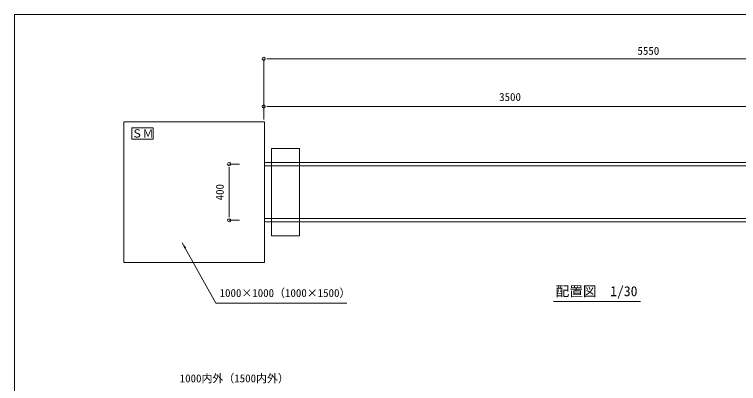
# Model space of a CAD drawing. Units: millimetres, scale not verified. Extents: x 303 to 5780, y 4488 to 8222.
# Drawn here: x 303 to 3737, y 6359 to 8112 of the extents above; entities that cross this region are included whole.
import ezdxf
from ezdxf.enums import TextEntityAlignment as Align

# ---------------------------------------------------------------- set-up
doc = ezdxf.new("R2010")
doc.units = ezdxf.units.MM
doc.header["$LTSCALE"] = 20
for name, color, linetype, lineweight in [('_0-0_', 7, 'Continuous', 13), ('寸法', 1, 'Continuous', 13), ('本体', 7, 'Continuous', 13)]:
    doc.layers.add(name, color=color, linetype=linetype, lineweight=lineweight)
doc.styles.add('ＭＳ ゴシック', font='')
doc.styles.get('ＭＳ ゴシック').set_extended_font_data('MS Gothic')

# ---------------------------------------------------------------- blocks, each defined once
blk = doc.blocks.new('filled_arrow')
at = {"color": 0, "linetype": 'Continuous', "lineweight": -2}
blk.add_solid([(7.5, 1.25), (0, 0), (7.5, -1.25)], dxfattribs=at)

msp = doc.modelspace()

# ---------------------------------------------------------------- linework, layer by layer
at = {"layer": '_0-0_', "color": 6}
msp.add_lwpolyline([(5779.54, 8112.05), (303.28, 8112.05), (303.28, 4488.42), (5779.54, 4488.42)], close=True, dxfattribs=at)
at = {"layer": '寸法'}
for p, q in [((1485.42, 7613.54), (1485.42, 7901.33)), ((1500.42, 7901.33), (1515.42, 7901.33)), ((5156.56, 7901.33), (1515.42, 7901.33)), ((1485.42, 7613.54), (1485.42, 7675.13)), ((1500.42, 7675.13), (1515.42, 7675.13)), ((1515.42, 7675.13), (3791.71, 7675.13)), ((1370.69, 7401.44), (1321.85, 7401.44)), ((1321.85, 7386.44), (1321.85, 7371.44)), ((1321.85, 7371.44), (1321.85, 7164.78)), ((1321.85, 7149.78), (1321.85, 7164.78)), ((1370.69, 7134.78), (1321.85, 7134.78))]:
    msp.add_line(p, q, dxfattribs=at)
at = {"layer": '寸法', "color": 3}
msp.add_line((2859.35, 6749.71), (3272.44, 6749.71), dxfattribs=at)
at = {"layer": '寸法'}
msp.add_lwpolyline([(1098.94, 7028.29), (1113.55, 7002.09), (1258.76, 6741.56), (1879.48, 6741.86)], dxfattribs=at)
for centre, start, end in [((1485.42, 7901.33), 0, 180), ((1485.42, 7901.33), 180, 0), ((1485.42, 7675.13), 0, 180), ((1485.42, 7675.13), 180, 0), ((1321.85, 7401.44), 90, 270), ((1321.85, 7401.44), 270, 90), ((1321.85, 7134.78), 90, 270), ((1321.85, 7134.78), 270, 90)]:
    msp.add_arc(centre, 7.5, start, end, dxfattribs=at)
at = {"layer": '本体'}
for p, q in [((860.61, 7574.35), (860.61, 7519.18)), ((961.09, 7574.35), (860.61, 7574.35)), ((961.09, 7519.18), (961.09, 7574.35)), ((860.61, 7519.18), (961.09, 7519.18)), ((1521.71, 7475.78), (1655.04, 7475.78)), ((1521.71, 7475.78), (1521.71, 7060.44)), ((1655.04, 7475.78), (1655.04, 7060.44)), ((1488.38, 7133.78), (1488.38, 7402.44)), ((3828.37, 7393.78), (1488.38, 7393.78)), ((1495.04, 7409.11), (3821.71, 7409.11)), ((3828.37, 7142.44), (1488.38, 7142.44)), ((1495.04, 7127.11), (3821.71, 7127.11)), ((1521.71, 7060.44), (1655.04, 7060.44))]:
    msp.add_line(p, q, dxfattribs=at)
msp.add_lwpolyline([(821.71, 6934.78), (1488.38, 6934.78), (1488.38, 7601.44), (821.71, 7601.44)], close=True, dxfattribs=at)
for centre, start, end in [((1495.04, 7402.44), 90, 180), ((1495.04, 7133.78), 180, 270)]:
    msp.add_arc(centre, 6.67, start, end, dxfattribs=at)

# ---------------------------------------------------------------- block references
at = {"layer": '寸法', "xscale": 4, "yscale": 4, "rotation": 299.1}
msp.add_blockref('filled_arrow', (1098.94, 7028.29), dxfattribs=at)

# ---------------------------------------------------------------- texts
at = {"layer": '寸法', "color": 3, "style": 'ＭＳ ゴシック'}
for s, height, p in [('5550', 37.98, (3257.87, 7909.05)), ('1000×1000（1000×1500）', 37.98, (1276.1, 6758.91)), ('配置図\u30001/30', 47.47, (2869.86, 6760.08))]:
    msp.add_text(s, height=height, dxfattribs=at).set_placement(p, align=Align.BOTTOM_LEFT)
msp.add_text('3500', height=37.98, dxfattribs=at).set_placement((2653.56, 7720.13), align=Align.MIDDLE_CENTER)
msp.add_text('400', height=37.98, rotation=90, dxfattribs=at).set_placement((1276.85, 7268.11), align=Align.MIDDLE_CENTER)
at = {"layer": '寸法', "style": 'ＭＳ ゴシック'}
msp.add_text('1000内外（1500内外）', height=37.98, dxfattribs=at).set_placement((1345.63, 6384.03), align=Align.MIDDLE_CENTER)
at = {"layer": '本体', "style": 'ＭＳ ゴシック'}
msp.add_text('ＳＭ', height=37.98, dxfattribs=at).set_placement((910.85, 7546.76), align=Align.MIDDLE_CENTER)

doc.saveas('drawing.dxf')
